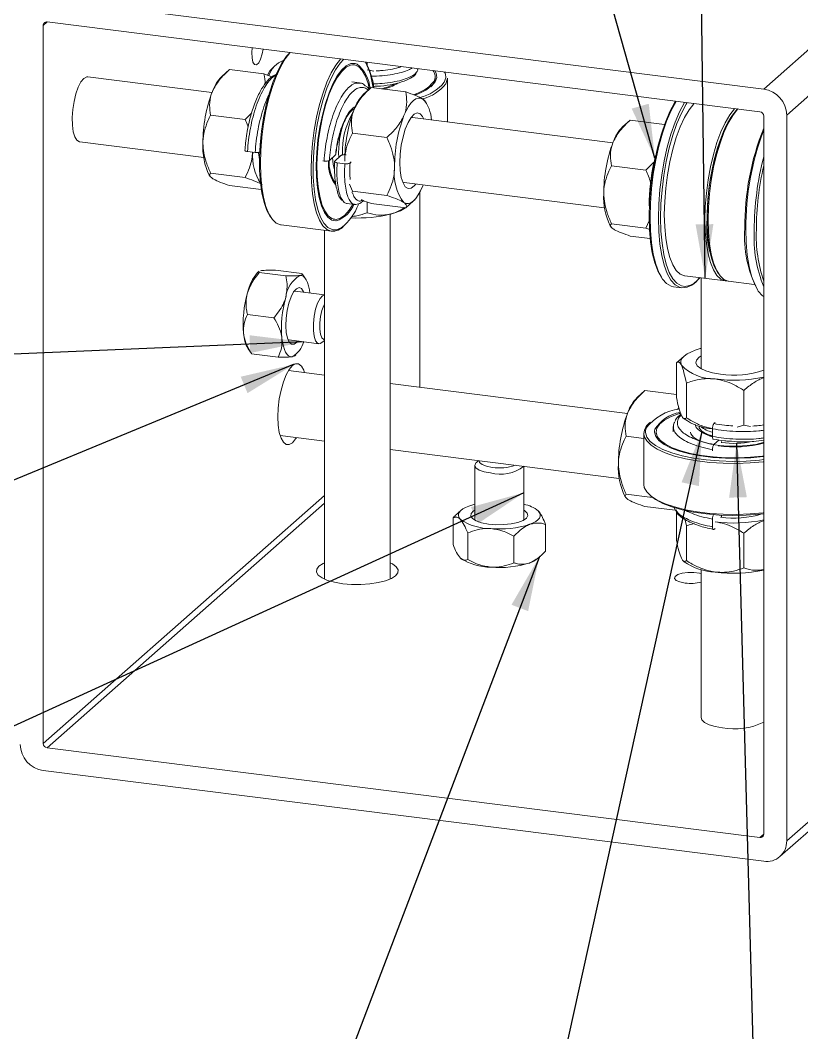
# Model space of a CAD drawing. Header units: millimetres. Extents: x 15 to 415, y 5 to 292.
# Drawn here: x 96.8 to 144.5, y 119.3 to 181.1 of the extents above; entities that cross this region are included whole.
import ezdxf

# ---------------------------------------------------------------- set-up
doc = ezdxf.new("R2010")
doc.units = ezdxf.units.MM
doc.dimstyles.new('SLDDIMSTYLE0', dxfattribs={"dimtxt": 0.18, "dimasz": 3.302, "dimexe": 0, "dimexo": 0.0625, "dimgap": 0, "dimtad": 0, "dimtih": 1, "dimtoh": 1, "dimdec": 0, "dimrnd": 1e-09, "dimzin": 0, "dimdsep": 46, "dimtxsty": 'Standard', "dimsah": 1, "dimcen": 0.09, "dimadec": 0, "dimazin": 0, "dimtfac": 3.302, "dimtdec": 0, "dimtofl": 0, "dimtmove": 0, "dimatfit": 3, "dimfxl": 1, "dimfrac": 2, "dimtolj": 1, "dimtzin": 0, "dimarcsym": 0})

msp = doc.modelspace()

# ---------------------------------------------------------------- linework, layer by layer
at = {"color": 7, "linetype": 'Continuous', "lineweight": 15}
for p, q in [((142.204, 176.899), (165.185, 197.166)), ((166.588, 195.575), (143.607, 175.308)), ((142.204, 176.899), (98.24, 182.438)), ((98.24, 180.788), (98.24, 136.948)), ((141.97, 175.514), (98.474, 180.994)), ((109.604, 178.082), (109.133, 177.667)), ((111.703, 177.818), (109.604, 178.082)), ((117.21, 178.373), (117.117, 178.385)), ((118.008, 178.533), (118.008, 178.375)), ((118.411, 177.984), (118.008, 178.07)), ((121.077, 178.07), (121.102, 178.134)), ((121.101, 178.131), (121.101, 178.144)), ((108.536, 176.694), (100.965, 177.648)), ((112.194, 177.638), (111.703, 177.818)), ((122.151, 177.558), (122.151, 177.652)), ((122.901, 174.885), (122.901, 177.558)), ((117.54, 177.273), (117.079, 177.331)), ((118.256, 176.992), (117.786, 176.577)), ((120.356, 176.728), (118.256, 176.992)), ((121.586, 176.099), (121.531, 176.18)), ((110.554, 175.035), (108.455, 175.3)), ((110.967, 175.457), (110.554, 175.035)), ((120.772, 175.153), (120.668, 175.142)), ((132.997, 173.613), (120.772, 175.153)), ((134.065, 175), (133.594, 174.586)), ((136.152, 174.738), (134.065, 175)), ((142.204, 131.409), (142.204, 175.249)), ((143.607, 130.996), (143.607, 175.308)), ((119.207, 173.945), (117.107, 174.21)), ((100.465, 173.68), (108.036, 172.726)), ((111.169, 173.028), (110.702, 173.087)), ((115.378, 172.498), (115.309, 172.507)), ((116.081, 172.882), (115.701, 172.547)), ((116.408, 172.84), (116.028, 172.505)), ((116.964, 172.387), (117.034, 172.45)), ((135.51, 172.436), (135.607, 172.822)), ((116.174, 172.398), (116.641, 172.339)), ((135.015, 171.953), (132.916, 172.218)), ((135.473, 172.421), (135.015, 171.953)), ((108.373, 171.635), (108.43, 171.551)), ((110.554, 171.497), (108.455, 171.762)), ((120.174, 171.22), (120.272, 171.184)), ((111.547, 170.761), (109.604, 171.006)), ((117.107, 170.672), (116.936, 171.098)), ((117.072, 170.591), (117.107, 170.672)), ((119.207, 170.407), (117.107, 170.672)), ((120.272, 171.184), (132.497, 169.644)), ((121.221, 170.601), (121.221, 158.698)), ((121.423, 171.039), (121.401, 170.983)), ((116.481, 170.109), (116.534, 170.073)), ((118.008, 170.006), (118.008, 169.349)), ((120.356, 169.651), (120.826, 170.066)), ((120.826, 170.066), (120.912, 170.142)), ((120.912, 170.15), (120.912, 170.142)), ((116.774, 169.911), (117.246, 169.852)), ((120.356, 169.651), (118.256, 169.916)), ((115.929, 168.96), (116.023, 168.948)), ((119.401, 146.983), (119.401, 169.256)), ((135.215, 168.861), (135.015, 168.415)), ((112.749, 168.604), (115.836, 168.215)), ((115.401, 168.27), (115.401, 146.983)), ((132.834, 168.553), (132.891, 168.47)), ((135.015, 168.415), (132.916, 168.68)), ((135.015, 168.415), (135.252, 168.33)), ((135.274, 167.772), (134.065, 167.924)), ((111.415, 165.773), (111.321, 165.691)), ((111.425, 165.693), (113.04, 165.49)), ((111.499, 165.803), (111.555, 165.813)), ((112.409, 165.841), (114.024, 165.638)), ((114.244, 165.322), (114.041, 165.621)), ((137.397, 165.499), (139.876, 165.187)), ((138.389, 165.374), (138.389, 159.907)), ((139.97, 165.182), (139.876, 165.187)), ((140.063, 165.163), (141.632, 164.965)), ((113.613, 164.557), (113.538, 164.55)), ((115.401, 164.331), (113.613, 164.557)), ((136.695, 164.831), (137.21, 164.767)), ((110.699, 163.14), (112.314, 162.936)), ((113.167, 161.606), (113.238, 161.58)), ((113.238, 161.58), (115.062, 161.35)), ((115.25, 161.424), (115.401, 161.558)), ((110.737, 161.05), (110.941, 160.75)), ((110.95, 160.756), (110.957, 160.735)), ((110.957, 160.735), (112.572, 160.531)), ((138.389, 161.067), (138.331, 161.051)), ((113.426, 160.56), (113.566, 160.607)), ((113.569, 160.602), (113.66, 160.682)), ((137.349, 160.596), (136.878, 160.181)), ((136.878, 160.181), (136.878, 158.065)), ((115.401, 159.431), (113.196, 159.709)), ((138.389, 159.907), (138.412, 159.805)), ((133.892, 157.101), (119.401, 158.927)), ((137.485, 158.947), (137.485, 156.831)), ((134.96, 158.489), (134.489, 158.074)), ((136.878, 158.247), (134.96, 158.489)), ((140.995, 158.505), (140.995, 156.388)), ((137.021, 157.444), (136.941, 157.333)), ((137.275, 156.831), (137.349, 156.766)), ((139.169, 156.474), (139.24, 156.536)), ((140.995, 156.388), (140.593, 156.266)), ((141.399, 156.302), (140.995, 156.388)), ((134.889, 155.876), (134.889, 152.765)), ((135.639, 155.97), (135.639, 155.876)), ((136.707, 156.338), (136.689, 156.286)), ((136.689, 156.289), (136.689, 155.97)), ((138.264, 156.329), (138.264, 156.285)), ((138.389, 156.295), (138.389, 156.273)), ((139.081, 155.689), (139.081, 156.16)), ((112.696, 155.74), (115.401, 155.399)), ((134.889, 155.571), (133.811, 155.707)), ((139.481, 155.476), (139.169, 155.201)), ((139.638, 155.308), (139.638, 155.378)), ((119.401, 154.895), (133.392, 153.133)), ((139.081, 154.887), (139.081, 154.817)), ((124.571, 153.93), (124.571, 150.65)), ((124.792, 154.216), (124.668, 154.107)), ((127.571, 150.65), (127.571, 153.866)), ((135.42, 151.966), (133.811, 152.169)), ((133.729, 152.042), (133.786, 151.958)), ((123.732, 151.18), (123.561, 151.029)), ((136.792, 151.182), (134.96, 151.413)), ((136.878, 151.22), (136.878, 151.196)), ((136.878, 151.073), (136.878, 149.344)), ((139.638, 150.759), (139.638, 150.888)), ((123.247, 149.093), (123.247, 150.72)), ((124.571, 150.65), (124.587, 150.576)), ((127.554, 150.576), (127.571, 150.65)), ((128.895, 148.694), (128.895, 150.321)), ((137.404, 150.577), (137.485, 150.226)), ((137.485, 150.226), (137.485, 148.11)), ((139.081, 150.644), (139.081, 150.174)), ((124.14, 148.178), (124.14, 149.805)), ((126.964, 147.978), (126.964, 149.606)), ((139.169, 150.016), (139.24, 150.078)), ((140.995, 149.784), (140.995, 147.668)), ((128.409, 148.234), (128.58, 148.384)), ((137.275, 148.11), (137.349, 148.045)), ((138.389, 147.574), (138.389, 138.528)), ((143.196, 130.048), (160.409, 145.228)), ((98.474, 136.682), (141.97, 131.202)), ((98.24, 135.298), (142.204, 129.759))]:
    msp.add_line(p, q, dxfattribs=at)
at = {"color": 8, "linetype": 'Continuous', "lineweight": 15}
for p, q in [((98.474, 180.994), (98.24, 180.788)), ((117.271, 178.464), (117.397, 178.421)), ((135.54, 156.01), (135.563, 156.13)), ((98.24, 136.948), (115.401, 152.083)), ((115.401, 151.611), (98.474, 136.682)), ((143.607, 130.996), (159.828, 145.301)), ((141.97, 131.202), (142.204, 131.409))]:
    msp.add_line(p, q, dxfattribs=at)
at = {"color": 7, "linetype": 'Continuous', "lineweight": 15, "flags": 128}
for points in [[(110.992, 179.417), (110.969, 179.138), (110.981, 178.803), (111.039, 178.544), (111.135, 178.396), (111.256, 178.377), (111.386, 178.492), (111.507, 178.724), (111.603, 179.042), (111.654, 179.334)], [(112.115, 169.091), (112.096, 169.118), (111.89, 169.488), (111.718, 169.967), (111.584, 170.541), (111.491, 171.199), (111.442, 171.923), (111.437, 172.698), (111.477, 173.506), (111.56, 174.326), (111.686, 175.141), (111.85, 175.931), (112.049, 176.677), (112.279, 177.362), (112.533, 177.97), (112.807, 178.486), (113.093, 178.9), (113.301, 179.126)], [(113.311, 179.125), (113.294, 179.108), (113.007, 178.74), (112.729, 178.268), (112.467, 177.702), (112.227, 177.054), (112.013, 176.34), (111.832, 175.575), (111.686, 174.776), (111.579, 173.961), (111.514, 173.148), (111.492, 172.355), (111.513, 171.601), (111.577, 170.902), (111.683, 170.273), (111.828, 169.729), (112.008, 169.282), (112.221, 168.941), (112.461, 168.715), (112.723, 168.608), (112.749, 168.604)], [(116.575, 178.714), (116.367, 178.487), (116.081, 178.074), (115.807, 177.557), (115.553, 176.949), (115.323, 176.264), (115.124, 175.518), (114.96, 174.728), (114.834, 173.914), (114.751, 173.093), (114.711, 172.286), (114.716, 171.511), (114.765, 170.786), (114.858, 170.129), (114.992, 169.554), (115.164, 169.076), (115.37, 168.705), (115.605, 168.45), (115.865, 168.318), (115.912, 168.307)], [(116.105, 168.845), (116.099, 168.845), (115.843, 168.897), (115.608, 169.073), (115.399, 169.368), (115.221, 169.774), (115.079, 170.28), (114.977, 170.875), (114.918, 171.541), (114.902, 172.262), (114.932, 173.019), (115.004, 173.793), (115.119, 174.564), (115.272, 175.311), (115.46, 176.016), (115.678, 176.659), (115.92, 177.225), (116.181, 177.698), (116.452, 178.067), (116.728, 178.322), (117.001, 178.456), (117.264, 178.466), (117.271, 178.464)], [(118.137, 176.906), (118.058, 177.231), (117.901, 177.679), (117.711, 178.023), (117.492, 178.254), (117.251, 178.367), (116.993, 178.357), (116.726, 178.226), (116.456, 177.976), (116.19, 177.615), (115.935, 177.151), (115.697, 176.597), (115.484, 175.967), (115.3, 175.277), (115.149, 174.545), (115.037, 173.791), (114.966, 173.033), (114.938, 172.291), (114.953, 171.585), (115.011, 170.932), (115.111, 170.35), (115.25, 169.854), (115.424, 169.456), (115.629, 169.168), (115.859, 168.995), (116.11, 168.944), (116.373, 169.015), (116.643, 169.206), (116.912, 169.512), (117.156, 169.895)], [(122.129, 178.014), (122.21, 177.863), (122.247, 177.724)], [(100.715, 177.55), (100.539, 177.335), (100.374, 177.016), (100.231, 176.612), (100.118, 176.148), (100.042, 175.654), (100.009, 175.16), (100.02, 174.698), (100.075, 174.297), (100.17, 173.982), (100.299, 173.772), (100.454, 173.681), (100.465, 173.68)], [(100.965, 177.648), (100.891, 177.645), (100.715, 177.55)], [(122.777, 177.822), (122.766, 177.859), (122.733, 177.938)], [(122.901, 177.558), (122.897, 177.481), (122.801, 177.209)], [(121.401, 176.29), (121.266, 176.349), (121.123, 176.352), (120.976, 176.3), (120.826, 176.194), (120.676, 176.036), (120.529, 175.828), (120.386, 175.573), (120.252, 175.277)], [(135.98, 165.377), (135.959, 165.406), (135.74, 165.798), (135.554, 166.296), (135.405, 166.891), (135.297, 167.571), (135.231, 168.321), (135.209, 169.127), (135.231, 169.971), (135.297, 170.838), (135.405, 171.709), (135.554, 172.566), (135.74, 173.392), (135.959, 174.171), (136.207, 174.885), (136.48, 175.522), (136.77, 176.067), (136.829, 176.162)], [(136.866, 176.157), (136.854, 176.137), (136.558, 175.583), (136.282, 174.936), (136.029, 174.21), (135.806, 173.418), (135.618, 172.579), (135.466, 171.708), (135.356, 170.823), (135.289, 169.942), (135.267, 169.084), (135.289, 168.265), (135.356, 167.502), (135.466, 166.812), (135.618, 166.207), (135.806, 165.701), (136.029, 165.303), (136.282, 165.022), (136.558, 164.863), (136.695, 164.831)], [(137.53, 176.074), (137.472, 175.979), (137.181, 175.434), (136.909, 174.797), (136.661, 174.082), (136.441, 173.304), (136.255, 172.477), (136.107, 171.62), (135.998, 170.749), (135.932, 169.883), (135.91, 169.038), (135.932, 168.233), (135.998, 167.482), (136.107, 166.803), (136.255, 166.208), (136.441, 165.71), (136.661, 165.318), (136.909, 165.041), (137.181, 164.885), (137.405, 164.849)], [(137.959, 176.02), (137.939, 175.999), (137.652, 175.63), (137.374, 175.156), (137.112, 174.589), (136.872, 173.941), (136.659, 173.226), (136.478, 172.46), (136.332, 171.661), (136.226, 170.846), (136.162, 170.033), (136.14, 169.241), (136.162, 168.487), (136.226, 167.789), (136.332, 167.161), (136.478, 166.618), (136.659, 166.172), (136.872, 165.832), (137.112, 165.608), (137.374, 165.502), (137.397, 165.499)], [(138.748, 168.948), (138.77, 169.745), (138.837, 170.563), (138.946, 171.382), (139.095, 172.184), (139.281, 172.949), (139.499, 173.66), (139.745, 174.3), (140.012, 174.854), (140.293, 175.309), (140.584, 175.655), (140.615, 175.685)], [(140.615, 175.685), (140.438, 175.496), (140.151, 175.095), (139.876, 174.589), (139.619, 173.99), (139.387, 173.312), (139.184, 172.572), (139.016, 171.786), (138.886, 170.973), (138.798, 170.152), (138.753, 169.343), (138.753, 168.563), (138.798, 167.832), (138.886, 167.167), (139.016, 166.583), (139.184, 166.094), (139.387, 165.711), (139.429, 165.65)], [(140.625, 175.684), (140.605, 175.663), (140.318, 175.294), (140.04, 174.82), (139.778, 174.253), (139.538, 173.605), (139.325, 172.89), (139.144, 172.124), (138.998, 171.325), (138.892, 170.51), (138.828, 169.697), (138.806, 168.905)], [(120.004, 172.405), (120.026, 172.93), (120.091, 173.466), (120.196, 173.984), (120.335, 174.456), (120.5, 174.856), (120.683, 175.163), (120.874, 175.361), (121.062, 175.438), (121.237, 175.391), (121.39, 175.222), (121.468, 175.065)], [(111.435, 172.605), (111.374, 173.009), (111.372, 173.028)], [(116.015, 171.969), (115.928, 172.316), (115.883, 172.707)], [(120.968, 171.096), (120.874, 170.984), (120.683, 170.846), (120.5, 170.83), (120.335, 170.939), (120.196, 171.166), (120.091, 171.499), (120.026, 171.919), (120.004, 172.405)], [(120.252, 169.97), (120.386, 169.912), (120.529, 169.908), (120.676, 169.96), (120.826, 170.066), (120.976, 170.225), (121.123, 170.433), (121.266, 170.687), (121.401, 170.983)], [(138.806, 168.905), (138.828, 168.151), (138.892, 167.453), (138.998, 166.825), (139.144, 166.282), (139.325, 165.836), (139.538, 165.497), (139.778, 165.272), (140.04, 165.166), (140.063, 165.163)], [(141.113, 168.347), (141.136, 167.528), (141.203, 166.766), (141.313, 166.075), (141.464, 165.471), (141.653, 164.964), (141.876, 164.566), (142.128, 164.285), (142.204, 164.228)], [(114.509, 164.444), (114.478, 164.65), (114.428, 164.883), (114.364, 165.084), (114.288, 165.25), (114.202, 165.379), (114.106, 165.467), (114.003, 165.514), (113.894, 165.518)], [(138.081, 165.154), (138.084, 165.158), (138.307, 165.384)], [(113.225, 163.829), (113.36, 164.217), (113.517, 164.518), (113.685, 164.709), (113.85, 164.777), (114.002, 164.715), (114.128, 164.529), (114.145, 164.49)], [(113.77, 161.513), (113.719, 161.449), (113.551, 161.319), (113.391, 161.316), (113.25, 161.441), (113.14, 161.684), (113.069, 162.028), (113.041, 162.447), (113.06, 162.91), (113.122, 163.382), (113.225, 163.829)], [(115.25, 161.424), (115.132, 161.356), (114.985, 161.38), (114.861, 161.534), (114.772, 161.804), (114.726, 162.165), (114.726, 162.587), (114.772, 163.031), (114.861, 163.458), (114.985, 163.829), (115.132, 164.113), (115.29, 164.284), (115.401, 164.327)], [(115.401, 163.767), (115.36, 163.689), (115.243, 163.382), (115.157, 163.013), (115.112, 162.62), (115.112, 162.248), (115.157, 161.936), (115.243, 161.717), (115.36, 161.617), (115.401, 161.612)], [(112.805, 161.688), (112.841, 161.428), (112.892, 161.195), (112.955, 160.994), (113.031, 160.828), (113.118, 160.699), (113.213, 160.611), (113.317, 160.564), (113.426, 160.56)], [(138.331, 161.051), (138.02, 160.955), (137.75, 160.845), (137.525, 160.725), (137.349, 160.596), (137.225, 160.461), (137.155, 160.321), (137.14, 160.179), (137.182, 160.038)], [(114.189, 159.584), (114.134, 159.741), (113.994, 159.991), (113.826, 160.124), (113.639, 160.133), (113.443, 160.019)], [(139.567, 159.488), (139.087, 159.571), (138.678, 159.688), (138.361, 159.834), (138.154, 160), (138.066, 160.178), (138.104, 160.357), (138.266, 160.529), (138.389, 160.608)], [(113.443, 160.019), (113.246, 159.786), (113.059, 159.447), (112.891, 159.019), (112.752, 158.522), (112.646, 157.982), (112.581, 157.426), (112.559, 156.882), (112.581, 156.377), (112.646, 155.937), (112.752, 155.583), (112.891, 155.333), (113.059, 155.2), (113.246, 155.19), (113.443, 155.305), (113.639, 155.537), (113.689, 155.615)], [(137.096, 157.112), (137.056, 157.099), (136.557, 156.906), (136.156, 156.689), (135.865, 156.453), (135.691, 156.205), (135.639, 155.951), (135.71, 155.697), (135.902, 155.451), (136.21, 155.217), (136.627, 155.004), (137.141, 154.815), (137.739, 154.656), (138.406, 154.532), (139.124, 154.444), (139.874, 154.396), (140.639, 154.389), (141.396, 154.423), (142.128, 154.497), (142.204, 154.507)], [(134.994, 156.046), (134.99, 155.927), (135.074, 155.653), (135.281, 155.386), (135.609, 155.133), (136.048, 154.9), (136.589, 154.691), (137.22, 154.513), (137.924, 154.369), (138.687, 154.262), (139.489, 154.196), (140.312, 154.171), (141.137, 154.188), (141.945, 154.247), (142.204, 154.275)], [(142.204, 154.471), (142.164, 154.466), (141.417, 154.391), (140.644, 154.356), (139.864, 154.363), (139.097, 154.412), (138.364, 154.501), (137.683, 154.629), (137.073, 154.791), (136.548, 154.983), (136.123, 155.202), (135.808, 155.44), (135.612, 155.691), (135.539, 155.951), (135.54, 156.01)], [(137.74, 155.95), (137.767, 155.842), (137.911, 155.657), (138.171, 155.487), (138.534, 155.339), (138.985, 155.221), (139.501, 155.138), (140.058, 155.094), (140.631, 155.091), (141.193, 155.129), (141.717, 155.206), (142.179, 155.319), (142.204, 155.327)], [(138.619, 155.885), (138.8, 155.807), (139.081, 155.719)], [(125.54, 153.462), (125.15, 153.535), (124.842, 153.643), (124.643, 153.777), (124.571, 153.924), (124.632, 154.071), (124.668, 154.107)], [(125.636, 153.802), (125.286, 153.87), (125.021, 153.972), (124.87, 154.097), (124.843, 154.21)], [(134.889, 152.765), (134.919, 152.574), (135.065, 152.304), (135.331, 152.045), (135.709, 151.802), (136.192, 151.58), (136.769, 151.385), (137.426, 151.22), (138.15, 151.09), (138.924, 150.998), (139.73, 150.945), (140.552, 150.932), (141.369, 150.961), (142.165, 151.03), (142.204, 151.034)], [(142.204, 150.975), (141.945, 150.947), (141.137, 150.888), (140.312, 150.871), (139.489, 150.896), (138.687, 150.962), (137.924, 151.069), (137.22, 151.213), (136.589, 151.392), (136.048, 151.6), (135.609, 151.833), (135.293, 152.075)], [(124.212, 151.443), (124.01, 151.357), (123.843, 151.263), (123.714, 151.163), (123.625, 151.058), (123.578, 150.95), (123.574, 150.841), (123.613, 150.733), (123.693, 150.627)], [(124.571, 151.552), (124.446, 151.519), (124.212, 151.443)], [(127.571, 151.186), (127.609, 151.163), (127.777, 151.015), (127.819, 150.857), (127.73, 150.7), (127.519, 150.558), (127.2, 150.44), (126.798, 150.355), (126.341, 150.309), (125.865, 150.306), (125.404, 150.346), (124.992, 150.426), (124.66, 150.54), (124.433, 150.68), (124.327, 150.835), (124.351, 150.993), (124.502, 151.144), (124.571, 151.186)], [(127.929, 150.328), (128.132, 150.414), (128.299, 150.508), (128.428, 150.608), (128.516, 150.713), (128.563, 150.821), (128.567, 150.93), (128.529, 151.038), (128.448, 151.143)], [(115.401, 147.983), (115.318, 147.943), (115.063, 147.777), (114.925, 147.596), (114.911, 147.41), (115.022, 147.227), (115.252, 147.057), (115.59, 146.908), (116.019, 146.788), (116.518, 146.703)], [(116.518, 146.703), (117.06, 146.657), (117.62, 146.652), (118.168, 146.689), (118.679, 146.766), (119.125, 146.879), (119.485, 147.022), (119.74, 147.188), (119.878, 147.369), (119.892, 147.555), (119.781, 147.738), (119.551, 147.908), (119.401, 147.983)], [(138.389, 147.315), (138.283, 147.34), (137.939, 147.383), (137.572, 147.382), (137.23, 147.337), (136.96, 147.254), (136.799, 147.144), (136.768, 147.022), (136.872, 146.904), (137.096, 146.807), (137.41, 146.743), (137.41, 146.743)], [(138.389, 138.528), (138.43, 138.393), (138.593, 138.235), (138.868, 138.096), (139.239, 137.983), (139.682, 137.905)]]:
    msp.add_lwpolyline(points, dxfattribs=at)
at = {"color": 8, "linetype": 'Continuous', "lineweight": 15, "flags": 128}
for points in [[(115.836, 168.215), (115.81, 168.219), (115.548, 168.326), (115.308, 168.552), (115.095, 168.893), (114.915, 169.34), (114.77, 169.884), (114.664, 170.513), (114.6, 171.212), (114.579, 171.967), (114.601, 172.759), (114.666, 173.572), (114.773, 174.387), (114.918, 175.186), (115.1, 175.951), (115.313, 176.665), (115.554, 177.313), (115.816, 177.879), (116.094, 178.351), (116.381, 178.719), (116.398, 178.736)], [(122.247, 177.724), (122.249, 177.603), (122.163, 177.345)], [(122.703, 177.31), (122.797, 177.584), (122.777, 177.822)], [(137.21, 164.767), (137.073, 164.798), (136.796, 164.957), (136.544, 165.238), (136.321, 165.636), (136.132, 166.142), (135.981, 166.747), (135.871, 167.438), (135.804, 168.2), (135.781, 169.019), (135.804, 169.877), (135.871, 170.758), (135.981, 171.643), (136.132, 172.514), (136.321, 173.354), (136.544, 174.145), (136.796, 174.871), (137.073, 175.518), (137.368, 176.072), (137.381, 176.093)], [(139.876, 165.187), (139.853, 165.19), (139.591, 165.295), (139.351, 165.52), (139.138, 165.859), (138.957, 166.306), (138.811, 166.849), (138.705, 167.476), (138.64, 168.175), (138.619, 168.929), (138.64, 169.721), (138.705, 170.533), (138.811, 171.348), (138.957, 172.148), (139.138, 172.913), (139.351, 173.628), (139.591, 174.277), (139.853, 174.844), (140.131, 175.317), (140.418, 175.686), (140.438, 175.707)], [(115.912, 168.307), (116.141, 168.31), (116.428, 168.428)], [(142.204, 154.146), (142.165, 154.141), (141.369, 154.072), (140.552, 154.044), (139.73, 154.056), (138.924, 154.109), (138.15, 154.202), (137.426, 154.332), (136.769, 154.496), (136.192, 154.691), (135.709, 154.913), (135.331, 155.156), (135.065, 155.416), (134.919, 155.685), (134.889, 155.876)], [(135.042, 156.222), (135.034, 156.202), (134.994, 156.046)]]:
    msp.add_lwpolyline(points, dxfattribs=at)
at = {"color": 7, "linetype": 'Continuous', "lineweight": 15}
for centre, radius, start, end in [((98.443, 180.793), 0.203, 81.39776, 181.42149), ((113.387, 177.288), 1.445, 109.22332, 163.25083), ((112.979, 177.356), 1.117, 127.08384, 160.69638), ((116.056, 176.767), 2.129, 4.21874, 50.96585), ((113.843, 176.5), 4.544, 5.97702, 26.76324), ((114.386, 176.555), 4.047, 6.06154, 29.45578), ((121.561, 177.655), 0.588, 328.88435, 39.38564), ((110.95, 175.891), 2.541, 135.63935, 160.23536), ((121.45, 177.587), 0.702, 308.76239, 357.63336), ((118.296, 179.847), 2.986, 280.94662, 297.56773), ((118.423, 179.644), 2.798, 281.42886, 301.28296), ((120.215, 178.868), 2.392, 284.82324, 320.63992), ((120.273, 178.895), 2.444, 284.79905, 320.63569), ((120.589, 179.033), 2.727, 283.4223, 320.81323), ((141.969, 175.278), 1.638, 1.05865, 81.7606), ((116.736, 173.631), 8.752, 159.12243, 180.27051), ((119.602, 174.801), 2.541, 135.63935, 160.23536), ((119.99, 174.968), 1.934, 1.18192, 43.15844), ((125.389, 172.541), 8.752, 159.12243, 180.27051), ((121.92, 172.988), 5.658, 159.75667, 182.74677), ((121.107, 173.114), 4.614, 149.4431, 182.43035), ((128.429, 172.158), 8.752, 159.12243, 180.27051), ((141.931, 175.244), 0.273, 1.05795, 81.7613), ((135.411, 172.809), 2.541, 135.63935, 160.23536), ((157.304, 168.514), 16.249, 158.31619, 180.43534), ((157.816, 168.452), 16.703, 159.17205, 180.36077), ((111.885, 173.35), 3.908, 176.47833, 206.03008), ((141.197, 170.549), 8.752, 159.12243, 180.27051), ((114.094, 172.799), 3.078, 175.38601, 212.44769), ((117.795, 172.339), 2.152, 175.20509, 218.44675), ((117.841, 172.395), 2.159, 176.2015, 215.97219), ((159.568, 168.248), 17.94, 165.43259, 179.89152), ((122.51, 171.725), 2.86, 172.11512, 217.84785), ((146.8, 169.862), 11.58, 167.15678, 180.49135), ((159.618, 168.246), 17.862, 167.14202, 179.822), ((136.346, 170.268), 3.908, 176.47833, 206.03008), ((114.466, 170.951), 3.196, 307.85647, 339.98341), ((118.835, 171.953), 2.754, 283.12083, 303.32025), ((117.417, 177.607), 8.582, 267.32302, 283.77059), ((144.743, 168.468), 6.014, 175.41814, 207.93691), ((115.864, 169.164), 0.949, 268.26454, 318.07774), ((148.082, 167.882), 7.046, 175.86247, 207.38884), ((149.672, 167.844), 8.056, 176.88186, 202.0379), ((150.572, 167.966), 8.822, 177.82108, 198.46525), ((113.353, 163.892), 2.713, 138.47554, 167.87053), ((114.835, 163.976), 1.807, 121.40724, 173.9238), ((137.199, 166.027), 1.26, 270.47275, 329.48542), ((117.336, 162.586), 6.896, 164.21113, 185.01626), ((119.674, 162.291), 6.896, 164.21113, 185.01626), ((112.598, 162.096), 2.135, 183.03068, 209.31574), ((112.698, 161.857), 1.488, 299.30849, 344.80636), ((139.205, 162.059), 2.86, 224.97137, 270.70415), ((140.401, 164.918), 5.493, 261.26687, 289.1643), ((140.38, 168.082), 8.955, 262.6835, 281.7516), ((136.306, 156.298), 2.541, 135.63925, 160.23549), ((142.092, 154.038), 8.752, 159.12239, 180.27054), ((137.565, 154.181), 3.246, 99.11214, 141.02604), ((137.473, 154.936), 2.253, 99.71208, 147.9938), ((135.829, 155.788), 0.945, 124.63326, 174.66283), ((139.294, 159.532), 3.382, 234.88638, 266.38604), ((139.374, 157.483), 1.557, 229.30669, 259.13327), ((140.379, 162.324), 7.275, 262.40121, 284.53373), ((140.382, 161.157), 5.887, 262.73133, 280.9846), ((126.07, 156.735), 2.965, 261.5824, 289.08808), ((137.241, 153.757), 3.908, 176.47833, 206.03007), ((126.14, 155.707), 2.323, 255.04815, 307.65109), ((127.184, 149.576), 2.014, 51.11765, 78.9193), ((140.4, 156.374), 5.668, 261.55025, 287.28372), ((125.504, 153.288), 3.218, 235.76255, 270.86098), ((126.097, 156.134), 6.089, 264.86876, 287.51788), ((140.38, 159.361), 8.955, 262.6835, 281.7516), ((125.504, 150.931), 3.218, 235.76255, 270.86098), ((126.097, 153.777), 6.089, 264.86876, 287.51788), ((127.447, 149.422), 1.528, 288.39252, 309.00533), ((139.359, 150.923), 3.51, 235.07127, 268.05882), ((140.38, 156.297), 8.955, 262.6835, 281.7516), ((137.76, 149.415), 2.694, 262.54129, 283.50869), ((140.416, 141.944), 4.105, 259.69901, 295.82537), ((98.475, 136.919), 1.638, 181.05865, 261.7606), ((98.513, 136.953), 0.273, 181.05795, 261.7613), ((142.001, 131.403), 0.203, 261.39776, 1.42149), ((142.387, 130.966), 1.221, 261.39856, 1.42068)]:
    msp.add_arc(centre, radius, start, end, dxfattribs=at)
at = {"color": 8, "linetype": 'Continuous', "lineweight": 15}
for centre, radius, start, end in [((120.716, 178.884), 2.674, 284.69377, 321.21875), ((115.544, 170.544), 1.789, 288.26294, 338.89183), ((137.358, 165.852), 1.004, 272.68066, 315.99523)]:
    msp.add_arc(centre, radius, start, end, dxfattribs=at)
at = {"color": 7, "linetype": 'Continuous', "lineweight": 15}
for points, knots in [([(108.559, 176.75), (108.687, 176.992), (108.942, 177.47), (109.384, 177.879), (109.604, 178.082)], [0, 0, 0, 0, 0.503997, 1, 1, 1, 1]), ([(121.033, 177.946), (121.039, 177.952), (121.101, 178.012), (121.096, 178.077), (121.092, 178.134)], [0, 0, 0, 0, 0.107363, 1, 1, 1, 1]), ([(112.548, 177.829), (112.456, 177.796), (112.244, 177.718), (111.91, 177.413), (111.55, 176.911), (111.194, 176.187), (110.877, 175.252), (110.681, 174.35), (110.58, 173.636), (110.557, 173.302), (110.546, 173.152)], [0, 0, 0, 0, 0.093112, 0.214048, 0.348226, 0.496052, 0.65762, 0.832386, 0.92511, 1, 1, 1, 1]), ([(111.703, 177.818), (111.75, 177.614), (111.799, 177.403), (111.764, 177.182), (111.762, 177.174)], [0, 0, 0, 0, 0.9607, 1, 1, 1, 1]), ([(118.377, 177.063), (118.455, 177.064), (118.826, 177.07), (119.433, 177.156), (120.141, 177.318), (120.667, 177.553), (120.966, 177.756), (121.006, 177.882), (121.014, 177.908)], [0, 0, 0, 0, 0.058308, 0.278647, 0.49988, 0.72126, 0.943918, 1, 1, 1, 1]), ([(117.211, 175.66), (117.34, 175.901), (117.594, 176.38), (118.037, 176.789), (118.256, 176.992)], [0, 0, 0, 0, 0.503997, 1, 1, 1, 1]), ([(117.536, 177.265), (117.551, 177.266), (117.661, 177.273), (117.785, 177.212), (117.881, 177.101), (117.898, 177.082)], [0, 0, 0, 0, 0.112553, 0.842327, 1, 1, 1, 1]), ([(118.12, 176.872), (118.091, 176.927), (118.042, 177.02), (117.975, 177.045), (117.947, 177.055)], [0, 0, 0, 0, 0.586222, 1, 1, 1, 1]), ([(108.455, 175.3), (108.423, 175.504), (108.36, 175.92), (108.431, 176.416), (108.536, 176.692), (108.559, 176.75)], [0, 0, 0, 0, 0.432383, 0.87955, 1, 1, 1, 1]), ([(120.356, 176.728), (120.387, 176.523), (120.45, 176.108), (120.379, 175.611), (120.274, 175.336), (120.252, 175.277)], [0, 0, 0, 0, 0.432384, 0.87955, 1, 1, 1, 1]), ([(121.401, 176.29), (121.272, 176.36), (121.018, 176.499), (120.575, 176.652), (120.356, 176.728)], [0, 0, 0, 0, 0.503998, 1, 1, 1, 1]), ([(121.515, 176.169), (121.506, 176.193), (121.49, 176.23), (121.424, 176.275), (121.401, 176.29)], [0, 0, 0, 0, 0.645021, 1, 1, 1, 1]), ([(116.096, 172.908), (116.101, 172.956), (116.122, 173.161), (116.181, 173.537), (116.293, 174.028), (116.436, 174.495), (116.606, 174.911), (116.793, 175.258), (116.979, 175.51), (117.125, 175.643), (117.182, 175.665), (117.198, 175.671)], [0, 0, 0, 0, 0.0405611, 0.1750704, 0.3092256, 0.441517, 0.5727821, 0.7028694, 0.8301032, 0.9534462, 1, 1, 1, 1]), ([(117.107, 174.21), (117.076, 174.414), (117.013, 174.83), (117.084, 175.326), (117.189, 175.602), (117.211, 175.66)], [0, 0, 0, 0, 0.432383, 0.87955, 1, 1, 1, 1]), ([(107.984, 173.59), (107.985, 173.626), (107.988, 173.883), (108.06, 174.357), (108.245, 174.885), (108.399, 175.189), (108.455, 175.3)], [0, 0, 0, 0, 0.059231, 0.41722, 0.788379, 1, 1, 1, 1]), ([(110.554, 175.035), (110.613, 174.912), (110.687, 174.757), (110.737, 174.596), (110.747, 174.564)], [0, 0, 0, 0, 0.801718, 1, 1, 1, 1]), ([(120.252, 175.277), (120.123, 175.036), (119.869, 174.557), (119.426, 174.148), (119.207, 173.945)], [0, 0, 0, 0, 0.503997, 1, 1, 1, 1]), ([(133.02, 173.668), (133.148, 173.91), (133.403, 174.389), (133.845, 174.798), (134.065, 175)], [0, 0, 0, 0, 0.503997, 1, 1, 1, 1]), ([(116.637, 172.5), (116.637, 172.536), (116.64, 172.793), (116.713, 173.267), (116.898, 173.795), (117.051, 174.099), (117.107, 174.21)], [0, 0, 0, 0, 0.059231, 0.41722, 0.788379, 1, 1, 1, 1]), ([(119.207, 173.945), (119.262, 173.821), (119.413, 173.485), (119.599, 172.911), (119.674, 172.418), (119.677, 172.153), (119.677, 172.117)], [0, 0, 0, 0, 0.211625, 0.570723, 0.940767, 1, 1, 1, 1]), ([(108.455, 171.762), (108.359, 171.982), (108.185, 172.385), (108.018, 173.003), (107.996, 173.392), (107.984, 173.59)], [0, 0, 0, 0, 0.371812, 0.681718, 1, 1, 1, 1]), ([(110.702, 173.087), (110.673, 173.092), (110.615, 173.102), (110.56, 173.127), (110.551, 173.145), (110.547, 173.152)], [0, 0, 0, 0, 0.373285, 0.746292, 1, 1, 1, 1]), ([(111.491, 173.077), (111.476, 173.067), (111.446, 173.048), (111.363, 173.029), (111.265, 173.02), (111.201, 173.026), (111.169, 173.028)], [0, 0, 0, 0, 0.249985, 0.499763, 0.749438, 1, 1, 1, 1]), ([(132.916, 172.218), (132.885, 172.422), (132.821, 172.838), (132.892, 173.334), (132.998, 173.61), (133.02, 173.668)], [0, 0, 0, 0, 0.432383, 0.87955, 1, 1, 1, 1]), ([(111.01, 173.048), (111.001, 172.913), (110.981, 172.582), (110.825, 172.057), (110.649, 171.693), (110.554, 171.497)], [0, 0, 0, 0, 0.243357, 0.59267, 1, 1, 1, 1]), ([(115.701, 172.547), (115.686, 172.537), (115.656, 172.517), (115.572, 172.498), (115.474, 172.49), (115.41, 172.495), (115.378, 172.498)], [0, 0, 0, 0, 0.249985, 0.499762, 0.749437, 1, 1, 1, 1]), ([(116.028, 172.505), (116.02, 172.495), (116.004, 172.473), (116.029, 172.441), (116.086, 172.413), (116.145, 172.403), (116.174, 172.398)], [0, 0, 0, 0, 0.249985, 0.499762, 0.749436, 1, 1, 1, 1]), ([(116.025, 172.464), (116.018, 172.156), (116.004, 171.487), (116.157, 170.691), (116.332, 170.199), (116.464, 170.119), (116.481, 170.109)], [0, 0, 0, 0, 0.284856, 0.617254, 0.952326, 1, 1, 1, 1]), ([(116.732, 172.889), (116.704, 172.891), (116.649, 172.896), (116.563, 172.892), (116.488, 172.878), (116.435, 172.86), (116.416, 172.846), (116.408, 172.84)], [0, 0, 0, 0, 0.215875, 0.431769, 0.647164, 0.861624, 1, 1, 1, 1]), ([(116.641, 172.339), (116.673, 172.336), (116.737, 172.331), (116.835, 172.339), (116.918, 172.358), (116.949, 172.378), (116.964, 172.387)], [0, 0, 0, 0, 0.2500294, 0.4998758, 0.7498292, 1, 1, 1, 1]), ([(119.677, 172.117), (119.666, 171.928), (119.645, 171.543), (119.479, 170.967), (119.302, 170.603), (119.207, 170.407)], [0, 0, 0, 0, 0.30934, 0.628191, 1, 1, 1, 1]), ([(132.445, 170.508), (132.446, 170.545), (132.449, 170.801), (132.521, 171.276), (132.706, 171.803), (132.86, 172.107), (132.916, 172.218)], [0, 0, 0, 0, 0.059231, 0.41722, 0.788379, 1, 1, 1, 1]), ([(135.015, 171.953), (135.072, 171.829), (135.186, 171.582), (135.262, 171.324), (135.3, 171.196)], [0, 0, 0, 0, 0.502618, 1, 1, 1, 1]), ([(108.559, 171.443), (108.485, 171.506), (108.338, 171.631), (108.416, 171.718), (108.455, 171.762)], [0, 0, 0, 0, 0.503997, 1, 1, 1, 1]), ([(109.604, 171.006), (109.415, 171.072), (109.032, 171.205), (108.706, 171.351), (108.585, 171.427), (108.559, 171.443)], [0, 0, 0, 0, 0.432383, 0.87955, 1, 1, 1, 1]), ([(110.554, 171.497), (110.743, 171.432), (111.126, 171.298), (111.452, 171.152), (111.573, 171.076), (111.599, 171.06)], [0, 0, 0, 0, 0.432383, 0.87955, 1, 1, 1, 1]), ([(116.526, 170.087), (116.536, 170.069), (116.599, 169.963), (116.687, 169.907), (116.767, 169.919), (116.777, 169.92)], [0, 0, 0, 0, 0.152166, 0.886711, 1, 1, 1, 1]), ([(117.244, 169.852), (117.349, 169.855), (117.526, 169.86), (117.697, 170.026), (117.766, 170.093)], [0, 0, 0, 0, 0.597665, 1, 1, 1, 1]), ([(118.256, 169.916), (118.056, 169.982), (117.824, 170.06), (117.669, 170.132), (117.647, 170.142)], [0, 0, 0, 0, 0.858057, 1, 1, 1, 1]), ([(119.207, 170.407), (119.395, 170.341), (119.779, 170.208), (120.104, 170.062), (120.226, 169.986), (120.252, 169.97)], [0, 0, 0, 0, 0.432383, 0.87955, 1, 1, 1, 1]), ([(132.916, 168.68), (132.821, 168.9), (132.646, 169.303), (132.479, 169.921), (132.457, 170.311), (132.445, 170.508)], [0, 0, 0, 0, 0.371811, 0.681718, 1, 1, 1, 1]), ([(120.307, 169.672), (120.087, 169.541), (119.808, 169.375), (119.521, 169.29), (119.46, 169.272)], [0, 0, 0, 0, 0.787798, 1, 1, 1, 1]), ([(120.252, 169.97), (120.325, 169.907), (120.472, 169.782), (120.394, 169.695), (120.356, 169.651)], [0, 0, 0, 0, 0.503997, 1, 1, 1, 1]), ([(118.008, 169.349), (117.802, 169.275), (117.493, 169.164), (117.161, 169.124), (117.05, 169.11)], [0, 0, 0, 0, 0.664995, 1, 1, 1, 1]), ([(119.46, 169.272), (119.204, 169.229), (118.697, 169.145), (118.236, 169.282), (118.008, 169.349)], [0, 0, 0, 0, 0.503998, 1, 1, 1, 1]), ([(133.02, 168.361), (132.946, 168.424), (132.799, 168.549), (132.877, 168.637), (132.916, 168.68)], [0, 0, 0, 0, 0.503997, 1, 1, 1, 1]), ([(134.065, 167.924), (133.876, 167.99), (133.493, 168.123), (133.167, 168.27), (133.046, 168.345), (133.02, 168.361)], [0, 0, 0, 0, 0.432383, 0.87955, 1, 1, 1, 1]), ([(110.7, 164.462), (110.812, 164.737), (110.989, 165.176), (111.307, 165.553), (111.425, 165.693)], [0, 0, 0, 0, 0.627988, 1, 1, 1, 1]), ([(111.425, 165.693), (111.398, 165.715), (111.366, 165.742), (111.412, 165.761), (111.421, 165.765)], [0, 0, 0, 0, 0.8040779, 1, 1, 1, 1]), ([(111.555, 165.813), (111.663, 165.823), (111.876, 165.844), (112.232, 165.842), (112.409, 165.841)], [0, 0, 0, 0, 0.5039955, 1, 1, 1, 1]), ([(113.04, 165.49), (113.073, 165.33), (113.161, 164.903), (113.086, 164.451), (113.038, 164.167)], [0, 0, 0, 0, 0.372012, 1, 1, 1, 1]), ([(113.894, 165.518), (113.786, 165.508), (113.573, 165.487), (113.216, 165.489), (113.04, 165.49)], [0, 0, 0, 0, 0.503994, 1, 1, 1, 1]), ([(114.034, 165.616), (114.044, 165.603), (114.07, 165.568), (114.003, 165.537), (113.913, 165.521), (113.894, 165.518)], [0, 0, 0, 0, 0.325882, 0.856947, 1, 1, 1, 1]), ([(110.699, 163.14), (110.679, 163.236), (110.628, 163.484), (110.599, 163.902), (110.643, 164.252), (110.693, 164.438), (110.7, 164.462)], [0, 0, 0, 0, 0.225759, 0.580855, 0.946719, 1, 1, 1, 1]), ([(113.038, 164.167), (113.031, 164.144), (112.978, 163.963), (112.828, 163.627), (112.573, 163.244), (112.385, 163.021), (112.314, 162.936)], [0, 0, 0, 0, 0.05328, 0.407318, 0.774245, 1, 1, 1, 1]), ([(110.466, 161.983), (110.464, 162.192), (110.461, 162.606), (110.62, 162.963), (110.699, 163.14)], [0, 0, 0, 0, 0.503995, 1, 1, 1, 1]), ([(112.314, 162.936), (112.416, 162.761), (112.624, 162.404), (112.766, 161.977), (112.798, 161.739), (112.805, 161.688)], [0, 0, 0, 0, 0.432382, 0.879547, 1, 1, 1, 1]), ([(110.957, 160.735), (110.855, 160.91), (110.647, 161.266), (110.505, 161.694), (110.473, 161.932), (110.466, 161.983)], [0, 0, 0, 0, 0.432382, 0.879547, 1, 1, 1, 1]), ([(112.805, 161.688), (112.807, 161.479), (112.81, 161.065), (112.651, 160.708), (112.572, 160.531)], [0, 0, 0, 0, 0.5039948, 1, 1, 1, 1]), ([(112.572, 160.531), (112.724, 160.531), (113.033, 160.53), (113.301, 160.543), (113.404, 160.557), (113.426, 160.56)], [0, 0, 0, 0, 0.432382, 0.879547, 1, 1, 1, 1]), ([(136.878, 160.181), (136.92, 160.208), (137.004, 160.261), (137.109, 160.176), (137.169, 160.062), (137.182, 160.038)], [0, 0, 0, 0, 0.432383, 0.879551, 1, 1, 1, 1]), ([(137.182, 160.038), (137.235, 159.902), (137.341, 159.632), (137.437, 159.174), (137.485, 158.947)], [0, 0, 0, 0, 0.503997, 1, 1, 1, 1]), ([(137.485, 158.947), (137.601, 158.988), (137.916, 159.1), (138.462, 159.219), (138.942, 159.234), (139.204, 159.204), (139.24, 159.2)], [0, 0, 0, 0, 0.211625, 0.570723, 0.940767, 1, 1, 1, 1]), ([(139.24, 159.2), (139.429, 159.165), (139.813, 159.095), (140.406, 158.853), (140.789, 158.626), (140.995, 158.505)], [0, 0, 0, 0, 0.30934, 0.628191, 1, 1, 1, 1]), ([(140.995, 158.505), (141.194, 158.673), (141.579, 159), (142, 159.193), (142.204, 159.286)], [0, 0, 0, 0, 0.515478, 1, 1, 1, 1]), ([(133.915, 157.157), (134.043, 157.399), (134.298, 157.877), (134.74, 158.286), (134.96, 158.489)], [0, 0, 0, 0, 0.503997, 1, 1, 1, 1]), ([(137.182, 156.974), (137.128, 157.11), (137.022, 157.38), (136.926, 157.838), (136.878, 158.065)], [0, 0, 0, 0, 0.503998, 1, 1, 1, 1]), ([(133.811, 155.707), (133.779, 155.911), (133.716, 156.327), (133.787, 156.823), (133.893, 157.099), (133.915, 157.157)], [0, 0, 0, 0, 0.432383, 0.87955, 1, 1, 1, 1]), ([(137.157, 157.046), (137.038, 156.958), (136.859, 156.825), (136.822, 156.675), (136.809, 156.625)], [0, 0, 0, 0, 0.665802, 1, 1, 1, 1]), ([(136.698, 156.286), (136.696, 156.364), (136.694, 156.465), (136.767, 156.562), (136.782, 156.584)], [0, 0, 0, 0, 0.782579, 1, 1, 1, 1]), ([(137.485, 156.831), (137.443, 156.805), (137.359, 156.751), (137.254, 156.836), (137.194, 156.95), (137.182, 156.974)], [0, 0, 0, 0, 0.432384, 0.87955, 1, 1, 1, 1]), ([(139.108, 156.157), (138.898, 156.205), (138.461, 156.305), (137.922, 156.566), (137.601, 156.76), (137.485, 156.831)], [0, 0, 0, 0, 0.372089, 0.771991, 1, 1, 1, 1]), ([(139.081, 156.16), (139.082, 156.192), (139.085, 156.256), (139.105, 156.352), (139.134, 156.433), (139.158, 156.46), (139.169, 156.474)], [0, 0, 0, 0, 0.2500294, 0.4998749, 0.7498314, 1, 1, 1, 1]), ([(139.094, 155.687), (139.061, 155.697), (138.894, 155.749), (138.658, 155.865), (138.418, 156.019), (138.294, 156.168), (138.26, 156.242), (138.268, 156.28), (138.269, 156.288)], [0, 0, 0, 0, 0.054962, 0.283091, 0.505754, 0.718304, 0.938345, 1, 1, 1, 1]), ([(133.34, 153.997), (133.341, 154.033), (133.344, 154.29), (133.416, 154.764), (133.601, 155.292), (133.755, 155.596), (133.811, 155.707)], [0, 0, 0, 0, 0.059231, 0.41722, 0.788379, 1, 1, 1, 1]), ([(139.126, 155.528), (139.119, 155.532), (139.102, 155.543), (139.085, 155.601), (139.082, 155.66), (139.081, 155.689)], [0, 0, 0, 0, 0.253932, 0.626303, 1, 1, 1, 1]), ([(139.169, 155.201), (139.158, 155.187), (139.134, 155.16), (139.105, 155.079), (139.085, 154.983), (139.082, 154.919), (139.081, 154.887)], [0, 0, 0, 0, 0.2499844, 0.4997614, 0.7494361, 1, 1, 1, 1]), ([(139.127, 155.53), (139.361, 155.486), (139.668, 155.429), (139.994, 155.411), (140.072, 155.407)], [0, 0, 0, 0, 0.761486, 1, 1, 1, 1]), ([(140.072, 155.407), (140.29, 155.39), (140.803, 155.349), (141.543, 155.369), (142.005, 155.431), (142.204, 155.458)], [0, 0, 0, 0, 0.295229, 0.696384, 1, 1, 1, 1]), ([(133.811, 152.169), (133.715, 152.388), (133.541, 152.792), (133.374, 153.41), (133.352, 153.799), (133.34, 153.997)], [0, 0, 0, 0, 0.371811, 0.681718, 1, 1, 1, 1]), ([(133.915, 151.85), (133.841, 151.913), (133.694, 152.038), (133.772, 152.125), (133.811, 152.169)], [0, 0, 0, 0, 0.503997, 1, 1, 1, 1]), ([(134.96, 151.413), (134.771, 151.478), (134.388, 151.612), (134.062, 151.758), (133.941, 151.834), (133.915, 151.85)], [0, 0, 0, 0, 0.432384, 0.879551, 1, 1, 1, 1]), ([(123.572, 151.029), (123.532, 150.997), (123.42, 150.907), (123.315, 150.794), (123.247, 150.72)], [0, 0, 0, 0, 0.354858, 1, 1, 1, 1]), ([(128.895, 150.321), (128.833, 150.469), (128.709, 150.77), (128.555, 151.026), (128.467, 151.123), (128.448, 151.143)], [0, 0, 0, 0, 0.432382, 0.879548, 1, 1, 1, 1]), ([(136.749, 151.354), (136.755, 151.318), (136.765, 151.263), (136.815, 151.21), (136.834, 151.191)], [0, 0, 0, 0, 0.636995, 1, 1, 1, 1]), ([(136.829, 151.196), (136.835, 151.18), (136.851, 151.14), (136.916, 150.934), (137.382, 150.613), (138.15, 150.237), (138.817, 150.088), (139.126, 150.018)], [0, 0, 0, 0, 0.032593, 0.078273, 0.401445, 0.721866, 1, 1, 1, 1]), ([(139.169, 150.959), (139.158, 150.945), (139.134, 150.917), (139.105, 150.837), (139.085, 150.741), (139.082, 150.677), (139.081, 150.644)], [0, 0, 0, 0, 0.249984, 0.499761, 0.749435, 1, 1, 1, 1]), ([(123.247, 150.72), (123.308, 150.743), (123.432, 150.789), (123.587, 150.729), (123.675, 150.645), (123.693, 150.627)], [0, 0, 0, 0, 0.432382, 0.879547, 1, 1, 1, 1]), ([(123.693, 150.627), (123.772, 150.526), (123.928, 150.324), (124.07, 149.977), (124.14, 149.805)], [0, 0, 0, 0, 0.503995, 1, 1, 1, 1]), ([(126.964, 149.606), (127.033, 149.677), (127.209, 149.861), (127.512, 150.116), (127.771, 150.267), (127.912, 150.321), (127.929, 150.328)], [0, 0, 0, 0, 0.225759, 0.580855, 0.946718, 1, 1, 1, 1]), ([(127.929, 150.328), (128.141, 150.374), (128.477, 150.447), (128.782, 150.355), (128.895, 150.321)], [0, 0, 0, 0, 0.627988, 1, 1, 1, 1]), ([(137.485, 150.226), (137.6, 150.271), (137.754, 150.33), (137.919, 150.363), (137.96, 150.371)], [0, 0, 0, 0, 0.749058, 1, 1, 1, 1]), ([(139.24, 150.479), (139.429, 150.444), (139.813, 150.374), (140.406, 150.132), (140.789, 149.905), (140.995, 149.784)], [0, 0, 0, 0, 0.30934, 0.628191, 1, 1, 1, 1]), ([(140.995, 149.784), (141.194, 149.952), (141.579, 150.279), (142, 150.472), (142.204, 150.565)], [0, 0, 0, 0, 0.515478, 1, 1, 1, 1]), ([(124.14, 149.805), (124.334, 149.877), (124.727, 150.022), (125.214, 150.087), (125.493, 150.073), (125.552, 150.07)], [0, 0, 0, 0, 0.432382, 0.879548, 1, 1, 1, 1]), ([(125.552, 150.07), (125.801, 150.032), (126.294, 149.955), (126.742, 149.722), (126.964, 149.606)], [0, 0, 0, 0, 0.5039949, 1, 1, 1, 1]), ([(139.081, 150.174), (139.082, 150.144), (139.085, 150.085), (139.105, 150.025), (139.134, 149.996), (139.158, 150.009), (139.169, 150.016)], [0, 0, 0, 0, 0.250029, 0.499876, 0.749829, 1, 1, 1, 1]), ([(123.693, 148.27), (123.615, 148.372), (123.459, 148.574), (123.317, 148.92), (123.247, 149.093)], [0, 0, 0, 0, 0.503995, 1, 1, 1, 1]), ([(137.182, 148.253), (137.128, 148.389), (137.022, 148.659), (136.926, 149.117), (136.878, 149.344)], [0, 0, 0, 0, 0.503998, 1, 1, 1, 1]), ([(128.895, 148.694), (128.782, 148.575), (128.477, 148.258), (128.141, 148.082), (127.929, 147.971)], [0, 0, 0, 0, 0.372012, 1, 1, 1, 1]), ([(124.14, 148.178), (124.079, 148.155), (123.955, 148.109), (123.8, 148.169), (123.712, 148.253), (123.693, 148.27)], [0, 0, 0, 0, 0.432382, 0.879547, 1, 1, 1, 1]), ([(125.552, 147.713), (125.304, 147.752), (124.811, 147.828), (124.363, 148.062), (124.14, 148.178)], [0, 0, 0, 0, 0.503995, 1, 1, 1, 1]), ([(126.964, 147.978), (126.771, 147.907), (126.378, 147.761), (125.89, 147.697), (125.611, 147.71), (125.552, 147.713)], [0, 0, 0, 0, 0.432382, 0.879548, 1, 1, 1, 1]), ([(127.929, 147.971), (127.912, 147.965), (127.775, 147.916), (127.515, 147.873), (127.212, 147.903), (127.033, 147.957), (126.964, 147.978)], [0, 0, 0, 0, 0.053281, 0.407319, 0.774245, 1, 1, 1, 1]), ([(137.485, 148.11), (137.443, 148.084), (137.359, 148.03), (137.254, 148.115), (137.194, 148.229), (137.182, 148.253)], [0, 0, 0, 0, 0.432384, 0.87955, 1, 1, 1, 1]), ([(139.24, 147.415), (139.204, 147.42), (138.949, 147.455), (138.469, 147.588), (137.922, 147.844), (137.601, 148.039), (137.485, 148.11)], [0, 0, 0, 0, 0.059231, 0.41722, 0.788379, 1, 1, 1, 1]), ([(140.995, 147.668), (140.789, 147.598), (140.41, 147.469), (139.818, 147.375), (139.434, 147.401), (139.24, 147.415)], [0, 0, 0, 0, 0.371811, 0.681718, 1, 1, 1, 1]), ([(142.204, 147.567), (142.031, 147.541), (141.608, 147.476), (141.223, 147.596), (140.995, 147.668)], [0, 0, 0, 0, 0.4079738, 1, 1, 1, 1])]:
    msp.add_open_spline(points, degree=3, knots=knots, dxfattribs=at)
at = {"color": 8, "linetype": 'Continuous', "lineweight": 15}
for points, knots in [([(120.762, 178.186), (120.693, 178.145), (120.524, 178.043), (120.113, 177.907), (119.567, 177.787), (118.936, 177.704), (118.472, 177.684), (118.243, 177.675)], [0, 0, 0, 0, 0.148184, 0.359885, 0.57417, 0.789295, 1, 1, 1, 1]), ([(118.56, 178.011), (118.647, 178.015), (118.951, 178.028), (119.415, 178.093), (119.851, 178.178), (120.045, 178.247), (120.105, 178.269)], [0, 0, 0, 0, 0.140338, 0.491844, 0.841977, 1, 1, 1, 1]), ([(112.535, 177.798), (112.465, 177.767), (112.297, 177.694), (112.028, 177.42), (111.744, 177.011), (111.476, 176.49), (111.236, 175.883), (111.034, 175.211), (110.874, 174.503), (110.755, 173.78), (110.72, 173.317), (110.702, 173.087)], [0, 0, 0, 0, 0.08125, 0.196674, 0.310439, 0.425593, 0.541197, 0.655158, 0.769954, 0.885649, 1, 1, 1, 1]), ([(118.358, 177.211), (118.548, 177.219), (118.972, 177.237), (119.566, 177.317), (120.117, 177.436), (120.559, 177.591), (120.882, 177.761), (120.984, 177.886), (121.033, 177.946)], [0, 0, 0, 0, 0.142995, 0.318712, 0.493744, 0.666666, 0.842109, 1, 1, 1, 1]), ([(111.169, 173.028), (111.187, 173.258), (111.222, 173.721), (111.341, 174.444), (111.501, 175.153), (111.703, 175.822), (111.93, 176.408), (112.098, 176.717), (112.175, 176.859)], [0, 0, 0, 0, 0.170035, 0.342068, 0.512764, 0.682219, 0.854117, 1, 1, 1, 1]), ([(115.378, 172.498), (115.396, 172.728), (115.432, 173.191), (115.55, 173.913), (115.71, 174.622), (115.913, 175.293), (116.153, 175.901), (116.42, 176.421), (116.705, 176.834), (117.002, 177.121), (117.285, 177.277), (117.458, 177.269), (117.536, 177.265)], [0, 0, 0, 0, 0.10118, 0.203548, 0.305122, 0.405956, 0.508244, 0.610134, 0.710795, 0.812925, 0.915053, 1, 1, 1, 1]), ([(118.07, 176.828), (118.058, 176.842), (117.97, 176.942), (117.783, 177.004), (117.517, 177.001), (117.236, 176.856), (116.957, 176.587), (116.688, 176.202), (116.436, 175.718), (116.21, 175.152), (116.019, 174.526), (115.866, 173.866), (115.753, 173.192), (115.718, 172.761), (115.701, 172.547)], [0, 0, 0, 0, 0.015237, 0.105016, 0.193712, 0.283702, 0.373692, 0.462388, 0.552167, 0.642298, 0.731146, 0.820646, 0.910847, 1, 1, 1, 1]), ([(116.081, 172.882), (116.081, 172.882), (116.088, 172.951), (116.12, 173.274), (116.232, 173.882), (116.461, 174.654), (116.764, 175.295), (117.058, 175.716), (117.242, 175.803), (117.308, 175.834)], [0, 0, 0, 0, 0.000008, 0.057446, 0.263754, 0.470263, 0.676668, 0.883089, 1, 1, 1, 1]), ([(111.574, 173.848), (111.567, 173.807), (111.522, 173.544), (111.506, 173.29), (111.491, 173.077)], [0, 0, 0, 0, 0.157386, 1, 1, 1, 1]), ([(116.174, 172.398), (116.166, 172.176), (116.15, 171.731), (116.187, 171.145), (116.269, 170.653), (116.384, 170.286), (116.482, 170.149), (116.526, 170.087)], [0, 0, 0, 0, 0.207702, 0.417846, 0.626356, 0.83335, 1, 1, 1, 1]), ([(117.256, 169.863), (117.242, 169.86), (117.157, 169.847), (117.021, 169.96), (116.861, 170.207), (116.736, 170.592), (116.654, 171.086), (116.617, 171.672), (116.633, 172.118), (116.641, 172.339)], [0, 0, 0, 0, 0.034329, 0.195592, 0.357486, 0.517078, 0.67784, 0.839861, 1, 1, 1, 1]), ([(116.964, 172.387), (116.954, 172.179), (116.938, 171.814), (116.96, 171.507), (116.97, 171.375)], [0, 0, 0, 0, 0.571361, 1, 1, 1, 1]), ([(117.118, 170.566), (117.132, 170.517), (117.183, 170.344), (117.305, 170.166), (117.476, 170.061), (117.613, 170.051), (117.688, 170.112), (117.697, 170.119)], [0, 0, 0, 0, 0.11336, 0.397293, 0.680116, 0.959526, 1, 1, 1, 1]), ([(137.17, 157.008), (137.167, 157.006), (137.063, 156.923), (136.973, 156.743), (136.916, 156.48), (137.007, 156.215), (137.224, 155.959), (137.564, 155.724), (138.012, 155.514), (138.549, 155.332), (138.963, 155.245), (139.169, 155.201)], [0, 0, 0, 0, 0.003333, 0.128546, 0.251958, 0.376879, 0.502288, 0.625913, 0.750444, 0.875952, 1, 1, 1, 1]), ([(139.082, 155.676), (138.984, 155.704), (138.653, 155.8), (138.285, 156.037), (138.035, 156.269), (138.044, 156.398), (138.045, 156.415)], [0, 0, 0, 0, 0.162254, 0.551477, 0.940077, 1, 1, 1, 1]), ([(139.169, 156.474), (139.384, 156.437), (139.759, 156.373), (140.154, 156.346), (140.323, 156.335)], [0, 0, 0, 0, 0.571362, 1, 1, 1, 1]), ([(141.548, 156.329), (141.635, 156.333), (141.87, 156.342), (142.075, 156.372), (142.204, 156.392)], [0, 0, 0, 0, 0.371286, 1, 1, 1, 1]), ([(139.081, 154.887), (138.86, 154.933), (138.416, 155.025), (137.84, 155.217), (137.359, 155.439), (136.993, 155.688), (136.769, 155.96), (136.673, 156.163), (136.695, 156.271), (136.698, 156.286)], [0, 0, 0, 0, 0.161668, 0.325236, 0.487533, 0.648649, 0.812088, 0.974891, 1, 1, 1, 1]), ([(142.204, 156.068), (142.107, 156.055), (141.805, 156.013), (141.227, 155.986), (140.507, 155.993), (139.774, 156.048), (139.311, 156.123), (139.081, 156.16)], [0, 0, 0, 0, 0.105526, 0.327702, 0.551506, 0.777063, 1, 1, 1, 1]), ([(139.081, 155.689), (139.311, 155.652), (139.774, 155.577), (140.507, 155.522), (141.227, 155.515), (141.805, 155.542), (142.107, 155.584), (142.204, 155.598)], [0, 0, 0, 0, 0.222937, 0.448494, 0.672298, 0.894474, 1, 1, 1, 1]), ([(136.834, 151.191), (136.889, 151.119), (137.012, 150.956), (137.361, 150.726), (137.839, 150.503), (138.416, 150.311), (138.86, 150.22), (139.081, 150.174)], [0, 0, 0, 0, 0.165614, 0.372865, 0.581634, 0.792039, 1, 1, 1, 1]), ([(139.081, 150.644), (138.861, 150.69), (138.418, 150.782), (137.866, 150.961), (137.587, 151.1), (137.461, 151.162)], [0, 0, 0, 0, 0.352122, 0.708383, 1, 1, 1, 1])]:
    msp.add_open_spline(points, degree=3, knots=knots, dxfattribs=at)

# ---------------------------------------------------------------- leaders
at = {"color": 7, "linetype": 'Continuous', "lineweight": 0}
for points in [[(135.568, 172.676), (123.178, 216.472)], [(138.636, 165.343), (137.932, 216.289)], [(114.15, 161.465), (78.552, 159.978)], [(113.55, 160.096), (78.189, 145.493)], [(138.433, 156), (127.094, 104.546)], [(140.545, 155.272), (141.926, 104.658)], [(127.571, 152.258), (78.117, 129.648)], [(128.495, 148.309), (111.766, 104.342)]]:
    msp.add_leader(points, dimstyle='SLDDIMSTYLE0', dxfattribs=at)

doc.saveas('drawing.dxf')
